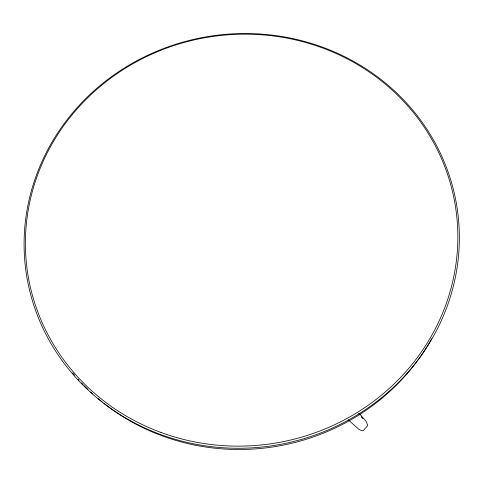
<?xml version="1.0" encoding="UTF-8"?>
<svg xmlns="http://www.w3.org/2000/svg" width="483" height="483" viewBox="0 0 483 483"><rect width="100%" height="100%" fill="white"/><g stroke="black" fill="none" stroke-linecap="round" stroke-linejoin="round"><path stroke-width="0.72" d="M348.225 419.751L358.857 429.351L362.274 430.89L363.421 430.395L367.291 426.097L367.666 424.907L365.915 421.031L358.923 413.158M361.302 416.575L362.799 418.272M358.887 413.72L359.871 414.855M361.35 416.557L362.83 418.26M431.736 338.607A215.207 204.774 -8.9 0 1 103.905 403.359M102.13 401.941A215.207 204.774 -8.9 0 1 98.043 398.566M92.356 393.56A215.207 204.774 -8.9 0 1 90.689 392.015M87.948 389.407A215.207 204.774 -8.9 0 1 84.199 385.682M83.148 384.601A215.207 204.774 -8.9 0 1 81.591 382.971M79.043 380.218A215.207 204.774 -8.9 0 1 78.035 379.107M74.605 375.176A215.207 204.774 -8.9 0 1 72.698 372.906M160.682 434.531A217.893 207.11 -8.9 0 0 457.178 208.36A217.893 207.11 -8.9 0 0 107.323 79.798A217.893 207.11 -8.9 0 0 160.682 434.531M161.014 432.466A216.475 205.722 -8.9 0 0 455.668 207.913A216.475 205.722 -8.9 0 0 108.156 80.093A216.475 205.722 -8.9 0 0 161.014 432.466"/></g></svg>
